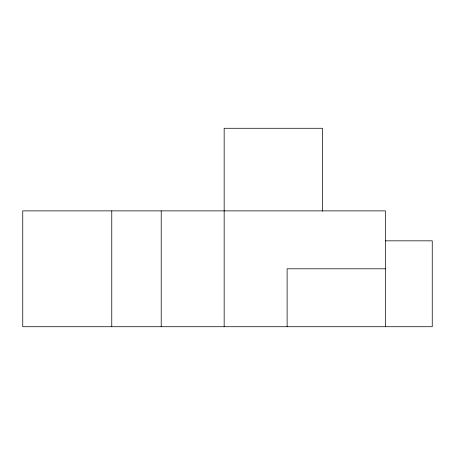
<?xml version="1.0" encoding="UTF-8"?>
<svg xmlns="http://www.w3.org/2000/svg" width="455" height="455" viewBox="0 0 455 455"><rect width="100%" height="100%" fill="white"/><g stroke="black" fill="none" stroke-linecap="round" stroke-linejoin="round"><path stroke-width="0.68" d="M385.413 240.831L432.25 240.831L432.25 326.724L22.75 326.724L22.75 210.87L385.413 210.87L385.413 326.724M385.413 268.797L287.116 268.797L287.116 326.724M322.459 211.2L322.459 128.276L224.161 128.276L224.161 326.724M161.207 210.87L161.207 326.724M111.765 210.87L111.765 326.724"/></g></svg>
